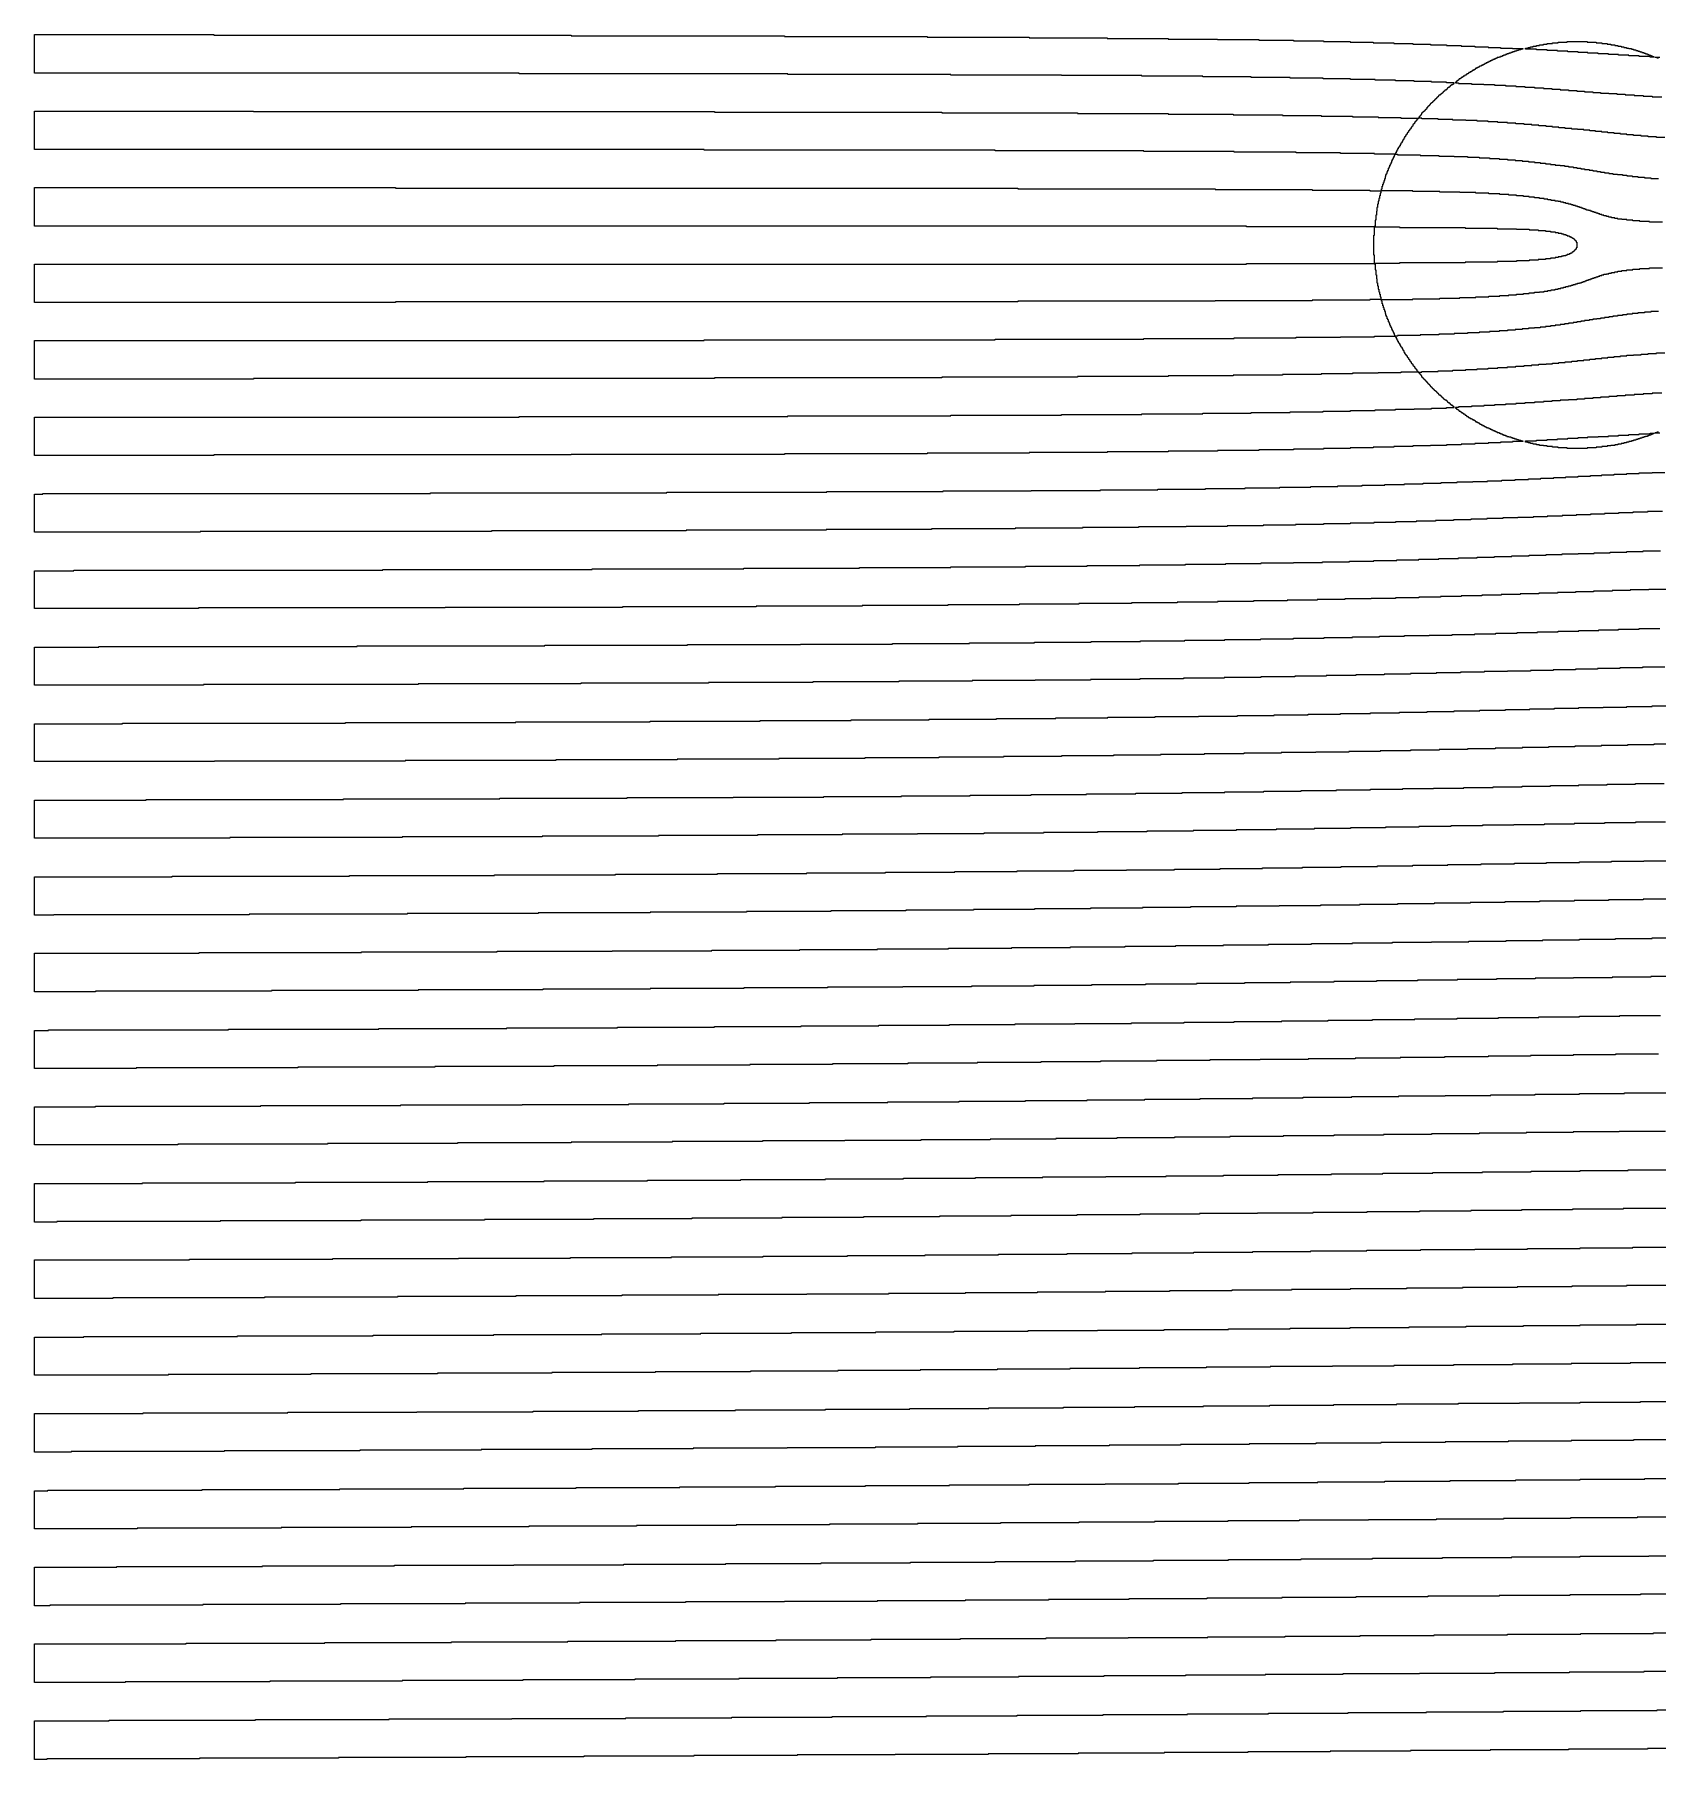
# Model space of a CAD drawing. Extents: x 600 to 5400, y 600 to 5400.
# Drawn here: x 600 to 3126, y 644 to 3327 of the extents above; entities that cross this region are included whole.
import ezdxf

# ---------------------------------------------------------------- set-up
doc = ezdxf.new("R2010")
doc.units = 0
doc.layers.add('LG_11_W500_ZP600_INV_LL', color=5, linetype='CONTINUOUS')

msp = doc.modelspace()

# ---------------------------------------------------------------- linework, layer by layer
at = {"layer": 'LG_11_W500_ZP600_INV_LL'}
for points in [[(3137, 3167), (3124, 3167), (3124, 3168), (3111, 3168), (3111, 3169), (3100, 3169), (3100, 3170), (3088, 3170), (3088, 3171), (3078, 3171), (3078, 3172), (3068, 3172), (3068, 3173), (3058, 3173), (3058, 3174), (3048, 3174), (3048, 3175), (3039, 3175), (3039, 3176), (3029, 3176), (3029, 3177), (3020, 3177), (3020, 3178), (3011, 3178), (3011, 3179), (3001, 3179), (3001, 3180), (2992, 3180), (2992, 3181), (2982, 3181), (2982, 3182), (2972, 3182), (2972, 3183), (2962, 3183), (2962, 3184), (2952, 3184), (2952, 3185), (2941, 3185), (2941, 3186), (2930, 3186), (2930, 3187), (2918, 3187), (2918, 3188), (2905, 3188), (2905, 3189), (2892, 3189), (2892, 3190), (2877, 3190), (2877, 3191), (2862, 3191), (2862, 3192), (2845, 3192), (2845, 3193), (2827, 3193), (2827, 3194), (2807, 3194), (2807, 3195), (2784, 3195), (2784, 3196), (2759, 3196), (2759, 3197), (2754, 3197), (2754, 3198), (2755, 3198), (2755, 3200), (2756, 3200), (2756, 3201), (2757, 3201), (2757, 3202), (2758, 3202), (2758, 3203), (2759, 3203), (2759, 3205), (2760, 3205), (2760, 3206), (2761, 3206), (2761, 3207), (2762, 3207), (2762, 3208), (2763, 3208), (2763, 3209), (2764, 3209), (2764, 3210), (2765, 3210), (2765, 3211), (2766, 3211), (2766, 3212), (2767, 3212), (2767, 3214), (2768, 3214), (2768, 3215), (2769, 3215), (2769, 3216), (2770, 3216), (2770, 3217), (2771, 3217), (2771, 3218), (2772, 3218), (2772, 3219), (2773, 3219), (2773, 3220), (2774, 3220), (2774, 3221), (2775, 3221), (2775, 3222), (2776, 3222), (2776, 3223), (2777, 3223), (2777, 3224), (2778, 3224), (2778, 3225), (2779, 3225), (2779, 3226), (2780, 3226), (2780, 3227), (2781, 3227), (2781, 3228), (2782, 3228), (2782, 3229), (2783, 3229), (2783, 3230), (2784, 3230), (2784, 3231), (2785, 3231), (2785, 3232), (2786, 3232), (2786, 3233), (2788, 3233), (2788, 3234), (2789, 3234), (2789, 3235), (2790, 3235), (2790, 3236), (2791, 3236), (2791, 3237), (2792, 3237), (2792, 3238), (2793, 3238), (2793, 3239), (2794, 3239), (2794, 3240), (2795, 3240), (2795, 3241), (2797, 3241), (2797, 3242), (2798, 3242), (2798, 3243), (2799, 3243), (2799, 3244), (2800, 3244), (2800, 3245), (2802, 3245), (2802, 3246), (2803, 3246), (2803, 3247), (2804, 3247), (2804, 3248), (2805, 3248), (2805, 3249), (2807, 3249), (2807, 3250), (2808, 3250), (2808, 3251), (2809, 3251), (2809, 3252), (2797, 3252), (2797, 3253), (2774, 3253), (2774, 3254), (2747, 3254), (2747, 3255), (2718, 3255), (2718, 3256), (2686, 3256), (2686, 3257), (2648, 3257), (2648, 3258), (2605, 3258), (2605, 3259), (2554, 3259), (2554, 3260), (2493, 3260), (2493, 3261), (2418, 3261), (2418, 3262), (2323, 3262), (2323, 3263), (2198, 3263), (2198, 3264), (2026, 3264), (2026, 3265), (1772, 3265), (1772, 3266), (1354, 3266), (1354, 3267), (600, 3267), (600, 3327), (879, 3327), (879, 3326), (1435, 3326), (1435, 3325), (1767, 3325), (1767, 3324), (1989, 3324), (1989, 3323), (2148, 3323), (2148, 3322), (2269, 3322), (2269, 3321), (2364, 3321), (2364, 3320), (2441, 3320), (2441, 3319), (2505, 3319), (2505, 3318), (2559, 3318), (2559, 3317), (2606, 3317), (2606, 3316), (2647, 3316), (2647, 3315), (2683, 3315), (2683, 3314), (2715, 3314), (2715, 3313), (2745, 3313), (2745, 3312), (2772, 3312), (2772, 3311), (2797, 3311), (2797, 3310), (2820, 3310), (2820, 3309), (2841, 3309), (2841, 3308), (2862, 3308), (2862, 3307), (2881, 3307), (2881, 3306), (2900, 3306), (2900, 3305), (2916, 3305), (2916, 3304), (2913, 3304), (2913, 3303), (2909, 3303), (2909, 3302), (2906, 3302), (2906, 3301), (2903, 3301), (2903, 3300), (2900, 3300), (2900, 3299), (2897, 3299), (2897, 3298), (2894, 3298), (2894, 3297), (2891, 3297), (2891, 3296), (2889, 3296), (2889, 3295), (2886, 3295), (2886, 3294), (2884, 3294), (2884, 3293), (2881, 3293), (2881, 3292), (2879, 3292), (2879, 3291), (2876, 3291), (2876, 3290), (2874, 3290), (2874, 3289), (2872, 3289), (2872, 3288), (2869, 3288), (2869, 3287), (2867, 3287), (2867, 3286), (2865, 3286), (2865, 3285), (2863, 3285), (2863, 3284), (2861, 3284), (2861, 3283), (2859, 3283), (2859, 3282), (2857, 3282), (2857, 3281), (2855, 3281), (2855, 3280), (2853, 3280), (2853, 3279), (2851, 3279), (2851, 3278), (2849, 3278), (2849, 3277), (2848, 3277), (2848, 3276), (2846, 3276), (2846, 3275), (2844, 3275), (2844, 3274), (2842, 3274), (2842, 3273), (2841, 3273), (2841, 3272), (2839, 3272), (2839, 3271), (2837, 3271), (2837, 3270), (2836, 3270), (2836, 3269), (2834, 3269), (2834, 3268), (2832, 3268), (2832, 3267), (2831, 3267), (2831, 3266), (2829, 3266), (2829, 3265), (2828, 3265), (2828, 3264), (2826, 3264), (2826, 3263), (2825, 3263), (2825, 3262), (2823, 3262), (2823, 3261), (2822, 3261), (2822, 3260), (2820, 3260), (2820, 3259), (2819, 3259), (2819, 3258), (2817, 3258), (2817, 3257), (2816, 3257), (2816, 3256), (2815, 3256), (2815, 3255), (2813, 3255), (2813, 3254), (2812, 3254), (2812, 3253), (2811, 3253), (2811, 3252), (2816, 3252), (2816, 3251), (2836, 3251), (2836, 3250), (2855, 3250), (2855, 3249), (2872, 3249), (2872, 3248), (2889, 3248), (2889, 3247), (2905, 3247), (2905, 3246), (2919, 3246), (2919, 3245), (2934, 3245), (2934, 3244), (2948, 3244), (2948, 3243), (2961, 3243), (2961, 3242), (2974, 3242), (2974, 3241), (2987, 3241), (2987, 3240), (3000, 3240), (3000, 3239), (3012, 3239), (3012, 3238), (3025, 3238), (3025, 3237), (3037, 3237), (3037, 3236), (3050, 3236), (3050, 3235), (3062, 3235), (3062, 3234), (3075, 3234), (3075, 3233), (3089, 3233), (3089, 3232), (3103, 3232), (3103, 3231), (3117, 3231), (3117, 3230), (3132, 3230)], [(3127, 3290), (3125, 3290), (3125, 3291), (3122, 3291), (3122, 3292), (3129, 3292)], [(3133, 3035), (3113, 3035), (3113, 3036), (3098, 3036), (3098, 3037), (3087, 3037), (3087, 3038), (3078, 3038), (3078, 3039), (3070, 3039), (3070, 3040), (3064, 3040), (3064, 3041), (3059, 3041), (3059, 3042), (3054, 3042), (3054, 3043), (3050, 3043), (3050, 3044), (3046, 3044), (3046, 3045), (3042, 3045), (3042, 3046), (3039, 3046), (3039, 3047), (3036, 3047), (3036, 3048), (3033, 3048), (3033, 3049), (3030, 3049), (3030, 3050), (3027, 3050), (3027, 3051), (3024, 3051), (3024, 3052), (3021, 3052), (3021, 3053), (3018, 3053), (3018, 3054), (3015, 3054), (3015, 3055), (3013, 3055), (3013, 3056), (3010, 3056), (3010, 3057), (3007, 3057), (3007, 3058), (3004, 3058), (3004, 3059), (3001, 3059), (3001, 3060), (2998, 3060), (2998, 3061), (2994, 3061), (2994, 3062), (2991, 3062), (2991, 3063), (2987, 3063), (2987, 3064), (2983, 3064), (2983, 3065), (2979, 3065), (2979, 3066), (2975, 3066), (2975, 3067), (2971, 3067), (2971, 3068), (2966, 3068), (2966, 3069), (2960, 3069), (2960, 3070), (2955, 3070), (2955, 3071), (2949, 3071), (2949, 3072), (2942, 3072), (2942, 3073), (2934, 3073), (2934, 3074), (2926, 3074), (2926, 3075), (2917, 3075), (2917, 3076), (2906, 3076), (2906, 3077), (2894, 3077), (2894, 3078), (2880, 3078), (2880, 3079), (2863, 3079), (2863, 3080), (2843, 3080), (2843, 3081), (2818, 3081), (2818, 3082), (2787, 3082), (2787, 3083), (2745, 3083), (2745, 3084), (2696, 3084), (2696, 3087), (2697, 3087), (2697, 3091), (2698, 3091), (2698, 3094), (2699, 3094), (2699, 3097), (2700, 3097), (2700, 3100), (2701, 3100), (2701, 3103), (2702, 3103), (2702, 3106), (2703, 3106), (2703, 3109), (2704, 3109), (2704, 3111), (2705, 3111), (2705, 3114), (2706, 3114), (2706, 3116), (2707, 3116), (2707, 3119), (2708, 3119), (2708, 3121), (2709, 3121), (2709, 3124), (2710, 3124), (2710, 3126), (2711, 3126), (2711, 3128), (2712, 3128), (2712, 3131), (2713, 3131), (2713, 3133), (2714, 3133), (2714, 3135), (2715, 3135), (2715, 3137), (2716, 3137), (2716, 3139), (2717, 3139), (2717, 3141), (2685, 3141), (2685, 3142), (2632, 3142), (2632, 3143), (2563, 3143), (2563, 3144), (2467, 3144), (2467, 3145), (2326, 3145), (2326, 3146), (2095, 3146), (2095, 3147), (1642, 3147), (1642, 3148), (600, 3148), (600, 3208), (941, 3208), (941, 3207), (1658, 3207), (1658, 3206), (2012, 3206), (2012, 3205), (2223, 3205), (2223, 3204), (2364, 3204), (2364, 3203), (2465, 3203), (2465, 3202), (2542, 3202), (2542, 3201), (2602, 3201), (2602, 3200), (2651, 3200), (2651, 3199), (2691, 3199), (2691, 3198), (2726, 3198), (2726, 3197), (2753, 3197), (2753, 3196), (2752, 3196), (2752, 3195), (2751, 3195), (2751, 3193), (2750, 3193), (2750, 3192), (2749, 3192), (2749, 3191), (2748, 3191), (2748, 3189), (2747, 3189), (2747, 3188), (2746, 3188), (2746, 3187), (2745, 3187), (2745, 3185), (2744, 3185), (2744, 3184), (2743, 3184), (2743, 3183), (2742, 3183), (2742, 3181), (2741, 3181), (2741, 3180), (2740, 3180), (2740, 3178), (2739, 3178), (2739, 3177), (2738, 3177), (2738, 3175), (2737, 3175), (2737, 3174), (2736, 3174), (2736, 3172), (2735, 3172), (2735, 3171), (2734, 3171), (2734, 3169), (2733, 3169), (2733, 3168), (2732, 3168), (2732, 3166), (2731, 3166), (2731, 3164), (2730, 3164), (2730, 3163), (2729, 3163), (2729, 3161), (2728, 3161), (2728, 3159), (2727, 3159), (2727, 3158), (2726, 3158), (2726, 3156), (2725, 3156), (2725, 3154), (2724, 3154), (2724, 3152), (2723, 3152), (2723, 3151), (2722, 3151), (2722, 3149), (2721, 3149), (2721, 3147), (2720, 3147), (2720, 3145), (2719, 3145), (2719, 3143), (2718, 3143), (2718, 3141), (2721, 3141), (2721, 3140), (2756, 3140), (2756, 3139), (2785, 3139), (2785, 3138), (2809, 3138), (2809, 3137), (2830, 3137), (2830, 3136), (2848, 3136), (2848, 3135), (2864, 3135), (2864, 3134), (2879, 3134), (2879, 3133), (2892, 3133), (2892, 3132), (2904, 3132), (2904, 3131), (2915, 3131), (2915, 3130), (2925, 3130), (2925, 3129), (2934, 3129), (2934, 3128), (2943, 3128), (2943, 3127), (2951, 3127), (2951, 3126), (2959, 3126), (2959, 3125), (2966, 3125), (2966, 3124), (2974, 3124), (2974, 3123), (2981, 3123), (2981, 3122), (2987, 3122), (2987, 3121), (2994, 3121), (2994, 3120), (3000, 3120), (3000, 3119), (3006, 3119), (3006, 3118), (3012, 3118), (3012, 3117), (3019, 3117), (3019, 3116), (3025, 3116), (3025, 3115), (3031, 3115), (3031, 3114), (3037, 3114), (3037, 3113), (3043, 3113), (3043, 3112), (3050, 3112), (3050, 3111), (3056, 3111), (3056, 3110), (3063, 3110), (3063, 3109), (3071, 3109), (3071, 3108), (3078, 3108), (3078, 3107), (3086, 3107), (3086, 3106), (3095, 3106), (3095, 3105), (3105, 3105), (3105, 3104), (3115, 3104), (3115, 3103), (3127, 3103)], [(3127, 2896), (3115, 2896), (3115, 2895), (3105, 2895), (3105, 2894), (3095, 2894), (3095, 2893), (3086, 2893), (3086, 2892), (3078, 2892), (3078, 2891), (3071, 2891), (3071, 2890), (3063, 2890), (3063, 2889), (3056, 2889), (3056, 2888), (3050, 2888), (3050, 2887), (3043, 2887), (3043, 2886), (3037, 2886), (3037, 2885), (3031, 2885), (3031, 2884), (3025, 2884), (3025, 2883), (3019, 2883), (3019, 2882), (3012, 2882), (3012, 2881), (3006, 2881), (3006, 2880), (3000, 2880), (3000, 2879), (2994, 2879), (2994, 2878), (2987, 2878), (2987, 2877), (2981, 2877), (2981, 2876), (2974, 2876), (2974, 2875), (2966, 2875), (2966, 2874), (2959, 2874), (2959, 2873), (2951, 2873), (2951, 2872), (2943, 2872), (2943, 2871), (2934, 2871), (2934, 2870), (2925, 2870), (2925, 2869), (2915, 2869), (2915, 2868), (2904, 2868), (2904, 2867), (2892, 2867), (2892, 2866), (2879, 2866), (2879, 2865), (2864, 2865), (2864, 2864), (2848, 2864), (2848, 2863), (2830, 2863), (2830, 2862), (2809, 2862), (2809, 2861), (2785, 2861), (2785, 2860), (2756, 2860), (2756, 2859), (2721, 2859), (2721, 2858), (2718, 2858), (2718, 2856), (2719, 2856), (2719, 2854), (2720, 2854), (2720, 2852), (2721, 2852), (2721, 2850), (2722, 2850), (2722, 2848), (2723, 2848), (2723, 2847), (2724, 2847), (2724, 2845), (2725, 2845), (2725, 2843), (2726, 2843), (2726, 2841), (2727, 2841), (2727, 2840), (2728, 2840), (2728, 2838), (2729, 2838), (2729, 2836), (2730, 2836), (2730, 2835), (2731, 2835), (2731, 2833), (2732, 2833), (2732, 2831), (2733, 2831), (2733, 2830), (2734, 2830), (2734, 2828), (2735, 2828), (2735, 2827), (2736, 2827), (2736, 2825), (2737, 2825), (2737, 2824), (2738, 2824), (2738, 2822), (2739, 2822), (2739, 2821), (2740, 2821), (2740, 2819), (2741, 2819), (2741, 2818), (2742, 2818), (2742, 2816), (2743, 2816), (2743, 2815), (2744, 2815), (2744, 2814), (2745, 2814), (2745, 2812), (2746, 2812), (2746, 2811), (2747, 2811), (2747, 2810), (2748, 2810), (2748, 2808), (2749, 2808), (2749, 2807), (2750, 2807), (2750, 2806), (2751, 2806), (2751, 2804), (2752, 2804), (2752, 2803), (2753, 2803), (2753, 2802), (2726, 2802), (2726, 2801), (2691, 2801), (2691, 2800), (2651, 2800), (2651, 2799), (2602, 2799), (2602, 2798), (2542, 2798), (2542, 2797), (2465, 2797), (2465, 2796), (2364, 2796), (2364, 2795), (2223, 2795), (2223, 2794), (2012, 2794), (2012, 2793), (1658, 2793), (1658, 2792), (941, 2792), (941, 2791), (600, 2791), (600, 2851), (1642, 2851), (1642, 2852), (2095, 2852), (2095, 2853), (2326, 2853), (2326, 2854), (2467, 2854), (2467, 2855), (2563, 2855), (2563, 2856), (2632, 2856), (2632, 2857), (2685, 2857), (2685, 2858), (2717, 2858), (2717, 2860), (2716, 2860), (2716, 2862), (2715, 2862), (2715, 2864), (2714, 2864), (2714, 2866), (2713, 2866), (2713, 2868), (2712, 2868), (2712, 2871), (2711, 2871), (2711, 2873), (2710, 2873), (2710, 2875), (2709, 2875), (2709, 2878), (2708, 2878), (2708, 2880), (2707, 2880), (2707, 2883), (2706, 2883), (2706, 2885), (2705, 2885), (2705, 2888), (2704, 2888), (2704, 2890), (2703, 2890), (2703, 2893), (2702, 2893), (2702, 2896), (2701, 2896), (2701, 2899), (2700, 2899), (2700, 2902), (2699, 2902), (2699, 2905), (2698, 2905), (2698, 2908), (2697, 2908), (2697, 2912), (2696, 2912), (2696, 2915), (2745, 2915), (2745, 2916), (2787, 2916), (2787, 2917), (2818, 2917), (2818, 2918), (2843, 2918), (2843, 2919), (2863, 2919), (2863, 2920), (2880, 2920), (2880, 2921), (2894, 2921), (2894, 2922), (2906, 2922), (2906, 2923), (2917, 2923), (2917, 2924), (2926, 2924), (2926, 2925), (2934, 2925), (2934, 2926), (2942, 2926), (2942, 2927), (2949, 2927), (2949, 2928), (2955, 2928), (2955, 2929), (2960, 2929), (2960, 2930), (2966, 2930), (2966, 2931), (2971, 2931), (2971, 2932), (2975, 2932), (2975, 2933), (2979, 2933), (2979, 2934), (2983, 2934), (2983, 2935), (2987, 2935), (2987, 2936), (2991, 2936), (2991, 2937), (2994, 2937), (2994, 2938), (2998, 2938), (2998, 2939), (3001, 2939), (3001, 2940), (3004, 2940), (3004, 2941), (3007, 2941), (3007, 2942), (3010, 2942), (3010, 2943), (3013, 2943), (3013, 2944), (3015, 2944), (3015, 2945), (3018, 2945), (3018, 2946), (3021, 2946), (3021, 2947), (3024, 2947), (3024, 2948), (3027, 2948), (3027, 2949), (3030, 2949), (3030, 2950), (3033, 2950), (3033, 2951), (3036, 2951), (3036, 2952), (3039, 2952), (3039, 2953), (3042, 2953), (3042, 2954), (3046, 2954), (3046, 2955), (3050, 2955), (3050, 2956), (3054, 2956), (3054, 2957), (3059, 2957), (3059, 2958), (3064, 2958), (3064, 2959), (3070, 2959), (3070, 2960), (3078, 2960), (3078, 2961), (3087, 2961), (3087, 2962), (3098, 2962), (3098, 2963), (3113, 2963), (3113, 2964), (3133, 2964)], [(3132, 2769), (3117, 2769), (3117, 2768), (3103, 2768), (3103, 2767), (3089, 2767), (3089, 2766), (3075, 2766), (3075, 2765), (3062, 2765), (3062, 2764), (3050, 2764), (3050, 2763), (3037, 2763), (3037, 2762), (3025, 2762), (3025, 2761), (3012, 2761), (3012, 2760), (3000, 2760), (3000, 2759), (2987, 2759), (2987, 2758), (2974, 2758), (2974, 2757), (2961, 2757), (2961, 2756), (2948, 2756), (2948, 2755), (2934, 2755), (2934, 2754), (2919, 2754), (2919, 2753), (2905, 2753), (2905, 2752), (2889, 2752), (2889, 2751), (2872, 2751), (2872, 2750), (2855, 2750), (2855, 2749), (2836, 2749), (2836, 2748), (2816, 2748), (2816, 2747), (2811, 2747), (2811, 2746), (2812, 2746), (2812, 2745), (2813, 2745), (2813, 2744), (2815, 2744), (2815, 2743), (2816, 2743), (2816, 2742), (2817, 2742), (2817, 2741), (2819, 2741), (2819, 2740), (2820, 2740), (2820, 2739), (2822, 2739), (2822, 2738), (2823, 2738), (2823, 2737), (2825, 2737), (2825, 2736), (2826, 2736), (2826, 2735), (2828, 2735), (2828, 2734), (2829, 2734), (2829, 2733), (2831, 2733), (2831, 2732), (2832, 2732), (2832, 2731), (2834, 2731), (2834, 2730), (2836, 2730), (2836, 2729), (2837, 2729), (2837, 2728), (2839, 2728), (2839, 2727), (2841, 2727), (2841, 2726), (2842, 2726), (2842, 2725), (2844, 2725), (2844, 2724), (2846, 2724), (2846, 2723), (2848, 2723), (2848, 2722), (2849, 2722), (2849, 2721), (2851, 2721), (2851, 2720), (2853, 2720), (2853, 2719), (2855, 2719), (2855, 2718), (2857, 2718), (2857, 2717), (2859, 2717), (2859, 2716), (2861, 2716), (2861, 2715), (2863, 2715), (2863, 2714), (2865, 2714), (2865, 2713), (2867, 2713), (2867, 2712), (2869, 2712), (2869, 2711), (2872, 2711), (2872, 2710), (2874, 2710), (2874, 2709), (2876, 2709), (2876, 2708), (2879, 2708), (2879, 2707), (2881, 2707), (2881, 2706), (2884, 2706), (2884, 2705), (2886, 2705), (2886, 2704), (2889, 2704), (2889, 2703), (2891, 2703), (2891, 2702), (2894, 2702), (2894, 2701), (2897, 2701), (2897, 2700), (2900, 2700), (2900, 2699), (2903, 2699), (2903, 2698), (2906, 2698), (2906, 2697), (2909, 2697), (2909, 2696), (2913, 2696), (2913, 2695), (2916, 2695), (2916, 2694), (2900, 2694), (2900, 2693), (2881, 2693), (2881, 2692), (2862, 2692), (2862, 2691), (2841, 2691), (2841, 2690), (2820, 2690), (2820, 2689), (2797, 2689), (2797, 2688), (2772, 2688), (2772, 2687), (2745, 2687), (2745, 2686), (2715, 2686), (2715, 2685), (2683, 2685), (2683, 2684), (2647, 2684), (2647, 2683), (2606, 2683), (2606, 2682), (2559, 2682), (2559, 2681), (2505, 2681), (2505, 2680), (2441, 2680), (2441, 2679), (2364, 2679), (2364, 2678), (2269, 2678), (2269, 2677), (2148, 2677), (2148, 2676), (1989, 2676), (1989, 2675), (1767, 2675), (1767, 2674), (1435, 2674), (1435, 2673), (879, 2673), (879, 2672), (600, 2672), (600, 2732), (1354, 2732), (1354, 2733), (1772, 2733), (1772, 2734), (2026, 2734), (2026, 2735), (2198, 2735), (2198, 2736), (2323, 2736), (2323, 2737), (2418, 2737), (2418, 2738), (2493, 2738), (2493, 2739), (2554, 2739), (2554, 2740), (2605, 2740), (2605, 2741), (2648, 2741), (2648, 2742), (2686, 2742), (2686, 2743), (2718, 2743), (2718, 2744), (2747, 2744), (2747, 2745), (2774, 2745), (2774, 2746), (2797, 2746), (2797, 2747), (2809, 2747), (2809, 2748), (2808, 2748), (2808, 2749), (2807, 2749), (2807, 2750), (2805, 2750), (2805, 2751), (2804, 2751), (2804, 2752), (2803, 2752), (2803, 2753), (2802, 2753), (2802, 2754), (2800, 2754), (2800, 2755), (2799, 2755), (2799, 2756), (2798, 2756), (2798, 2757), (2797, 2757), (2797, 2758), (2795, 2758), (2795, 2759), (2794, 2759), (2794, 2760), (2793, 2760), (2793, 2761), (2792, 2761), (2792, 2762), (2791, 2762), (2791, 2763), (2790, 2763), (2790, 2764), (2789, 2764), (2789, 2765), (2788, 2765), (2788, 2766), (2786, 2766), (2786, 2767), (2785, 2767), (2785, 2768), (2784, 2768), (2784, 2769), (2783, 2769), (2783, 2770), (2782, 2770), (2782, 2771), (2781, 2771), (2781, 2772), (2780, 2772), (2780, 2773), (2779, 2773), (2779, 2774), (2778, 2774), (2778, 2775), (2777, 2775), (2777, 2776), (2776, 2776), (2776, 2777), (2775, 2777), (2775, 2778), (2774, 2778), (2774, 2779), (2773, 2779), (2773, 2780), (2772, 2780), (2772, 2781), (2771, 2781), (2771, 2782), (2770, 2782), (2770, 2783), (2769, 2783), (2769, 2784), (2768, 2784), (2768, 2785), (2767, 2785), (2767, 2787), (2766, 2787), (2766, 2788), (2765, 2788), (2765, 2789), (2764, 2789), (2764, 2790), (2763, 2790), (2763, 2791), (2762, 2791), (2762, 2792), (2761, 2792), (2761, 2793), (2760, 2793), (2760, 2794), (2759, 2794), (2759, 2796), (2758, 2796), (2758, 2797), (2757, 2797), (2757, 2798), (2756, 2798), (2756, 2799), (2755, 2799), (2755, 2801), (2754, 2801), (2754, 2802), (2759, 2802), (2759, 2803), (2784, 2803), (2784, 2804), (2807, 2804), (2807, 2805), (2827, 2805), (2827, 2806), (2845, 2806), (2845, 2807), (2862, 2807), (2862, 2808), (2877, 2808), (2877, 2809), (2892, 2809), (2892, 2810), (2905, 2810), (2905, 2811), (2918, 2811), (2918, 2812), (2930, 2812), (2930, 2813), (2941, 2813), (2941, 2814), (2952, 2814), (2952, 2815), (2962, 2815), (2962, 2816), (2972, 2816), (2972, 2817), (2982, 2817), (2982, 2818), (2992, 2818), (2992, 2819), (3001, 2819), (3001, 2820), (3011, 2820), (3011, 2821), (3020, 2821), (3020, 2822), (3029, 2822), (3029, 2823), (3039, 2823), (3039, 2824), (3048, 2824), (3048, 2825), (3058, 2825), (3058, 2826), (3068, 2826), (3068, 2827), (3078, 2827), (3078, 2828), (3088, 2828), (3088, 2829), (3100, 2829), (3100, 2830), (3111, 2830), (3111, 2831), (3124, 2831), (3124, 2832), (3137, 2832)], [(3129, 2707), (3122, 2707), (3122, 2708), (3125, 2708), (3125, 2709), (3127, 2709)], [(3133, 2585), (3110, 2585), (3110, 2584), (3087, 2584), (3087, 2583), (3065, 2583), (3065, 2582), (3043, 2582), (3043, 2581), (3021, 2581), (3021, 2580), (2999, 2580), (2999, 2579), (2977, 2579), (2977, 2578), (2954, 2578), (2954, 2577), (2932, 2577), (2932, 2576), (2908, 2576), (2908, 2575), (2885, 2575), (2885, 2574), (2860, 2574), (2860, 2573), (2835, 2573), (2835, 2572), (2808, 2572), (2808, 2571), (2780, 2571), (2780, 2570), (2750, 2570), (2750, 2569), (2718, 2569), (2718, 2568), (2684, 2568), (2684, 2567), (2647, 2567), (2647, 2566), (2606, 2566), (2606, 2565), (2562, 2565), (2562, 2564), (2512, 2564), (2512, 2563), (2456, 2563), (2456, 2562), (2392, 2562), (2392, 2561), (2318, 2561), (2318, 2560), (2231, 2560), (2231, 2559), (2126, 2559), (2126, 2558), (1996, 2558), (1996, 2557), (1832, 2557), (1832, 2556), (1614, 2556), (1614, 2555), (1311, 2555), (1311, 2554), (858, 2554), (858, 2553), (600, 2553), (600, 2612), (613, 2612), (613, 2613), (1216, 2613), (1216, 2614), (1584, 2614), (1584, 2615), (1833, 2615), (1833, 2616), (2014, 2616), (2014, 2617), (2151, 2617), (2151, 2618), (2259, 2618), (2259, 2619), (2348, 2619), (2348, 2620), (2422, 2620), (2422, 2621), (2484, 2621), (2484, 2622), (2538, 2622), (2538, 2623), (2586, 2623), (2586, 2624), (2628, 2624), (2628, 2625), (2666, 2625), (2666, 2626), (2701, 2626), (2701, 2627), (2732, 2627), (2732, 2628), (2761, 2628), (2761, 2629), (2789, 2629), (2789, 2630), (2814, 2630), (2814, 2631), (2838, 2631), (2838, 2632), (2861, 2632), (2861, 2633), (2883, 2633), (2883, 2634), (2904, 2634), (2904, 2635), (2925, 2635), (2925, 2636), (2944, 2636), (2944, 2637), (2964, 2637), (2964, 2638), (2983, 2638), (2983, 2639), (3002, 2639), (3002, 2640), (3021, 2640), (3021, 2641), (3039, 2641), (3039, 2642), (3058, 2642), (3058, 2643), (3078, 2643), (3078, 2644), (3097, 2644), (3097, 2645), (3117, 2645), (3117, 2646), (3137, 2646)], [(3141, 2464), (3112, 2464), (3112, 2463), (3083, 2463), (3083, 2462), (3055, 2462), (3055, 2461), (3026, 2461), (3026, 2460), (2998, 2460), (2998, 2459), (2970, 2459), (2970, 2458), (2941, 2458), (2941, 2457), (2912, 2457), (2912, 2456), (2882, 2456), (2882, 2455), (2852, 2455), (2852, 2454), (2820, 2454), (2820, 2453), (2788, 2453), (2788, 2452), (2754, 2452), (2754, 2451), (2718, 2451), (2718, 2450), (2680, 2450), (2680, 2449), (2639, 2449), (2639, 2448), (2596, 2448), (2596, 2447), (2549, 2447), (2549, 2446), (2497, 2446), (2497, 2445), (2441, 2445), (2441, 2444), (2378, 2444), (2378, 2443), (2307, 2443), (2307, 2442), (2225, 2442), (2225, 2441), (2132, 2441), (2132, 2440), (2021, 2440), (2021, 2439), (1888, 2439), (1888, 2438), (1723, 2438), (1723, 2437), (1515, 2437), (1515, 2436), (1239, 2436), (1239, 2435), (855, 2435), (855, 2434), (600, 2434), (600, 2493), (661, 2493), (661, 2494), (1142, 2494), (1142, 2495), (1468, 2495), (1468, 2496), (1704, 2496), (1704, 2497), (1884, 2497), (1884, 2498), (2026, 2498), (2026, 2499), (2142, 2499), (2142, 2500), (2238, 2500), (2238, 2501), (2320, 2501), (2320, 2502), (2391, 2502), (2391, 2503), (2454, 2503), (2454, 2504), (2509, 2504), (2509, 2505), (2559, 2505), (2559, 2506), (2604, 2506), (2604, 2507), (2646, 2507), (2646, 2508), (2684, 2508), (2684, 2509), (2720, 2509), (2720, 2510), (2754, 2510), (2754, 2511), (2785, 2511), (2785, 2512), (2816, 2512), (2816, 2513), (2845, 2513), (2845, 2514), (2872, 2514), (2872, 2515), (2899, 2515), (2899, 2516), (2926, 2516), (2926, 2517), (2952, 2517), (2952, 2518), (2977, 2518), (2977, 2519), (3002, 2519), (3002, 2520), (3027, 2520), (3027, 2521), (3052, 2521), (3052, 2522), (3078, 2522), (3078, 2523), (3103, 2523), (3103, 2524), (3130, 2524)], [(3137, 2343), (3102, 2343), (3102, 2342), (3067, 2342), (3067, 2341), (3032, 2341), (3032, 2340), (2998, 2340), (2998, 2339), (2963, 2339), (2963, 2338), (2928, 2338), (2928, 2337), (2892, 2337), (2892, 2336), (2856, 2336), (2856, 2335), (2819, 2335), (2819, 2334), (2781, 2334), (2781, 2333), (2741, 2333), (2741, 2332), (2700, 2332), (2700, 2331), (2656, 2331), (2656, 2330), (2610, 2330), (2610, 2329), (2561, 2329), (2561, 2328), (2508, 2328), (2508, 2327), (2451, 2327), (2451, 2326), (2388, 2326), (2388, 2325), (2320, 2325), (2320, 2324), (2243, 2324), (2243, 2323), (2157, 2323), (2157, 2322), (2059, 2322), (2059, 2321), (1945, 2321), (1945, 2320), (1811, 2320), (1811, 2319), (1649, 2319), (1649, 2318), (1450, 2318), (1450, 2317), (1197, 2317), (1197, 2316), (863, 2316), (863, 2315), (600, 2315), (600, 2374), (700, 2374), (700, 2375), (1102, 2375), (1102, 2376), (1394, 2376), (1394, 2377), (1616, 2377), (1616, 2378), (1792, 2378), (1792, 2379), (1935, 2379), (1935, 2380), (2055, 2380), (2055, 2381), (2156, 2381), (2156, 2382), (2244, 2382), (2244, 2383), (2321, 2383), (2321, 2384), (2390, 2384), (2390, 2385), (2452, 2385), (2452, 2386), (2508, 2386), (2508, 2387), (2559, 2387), (2559, 2388), (2607, 2388), (2607, 2389), (2651, 2389), (2651, 2390), (2693, 2390), (2693, 2391), (2732, 2391), (2732, 2392), (2770, 2392), (2770, 2393), (2806, 2393), (2806, 2394), (2841, 2394), (2841, 2395), (2874, 2395), (2874, 2396), (2907, 2396), (2907, 2397), (2939, 2397), (2939, 2398), (2971, 2398), (2971, 2399), (3003, 2399), (3003, 2400), (3034, 2400), (3034, 2401), (3065, 2401), (3065, 2402), (3097, 2402), (3097, 2403), (3129, 2403)], [(3162, 2223), (3120, 2223), (3120, 2222), (3079, 2222), (3079, 2221), (3038, 2221), (3038, 2220), (2997, 2220), (2997, 2219), (2956, 2219), (2956, 2218), (2915, 2218), (2915, 2217), (2873, 2217), (2873, 2216), (2830, 2216), (2830, 2215), (2786, 2215), (2786, 2214), (2741, 2214), (2741, 2213), (2694, 2213), (2694, 2212), (2645, 2212), (2645, 2211), (2594, 2211), (2594, 2210), (2540, 2210), (2540, 2209), (2482, 2209), (2482, 2208), (2420, 2208), (2420, 2207), (2352, 2207), (2352, 2206), (2279, 2206), (2279, 2205), (2198, 2205), (2198, 2204), (2108, 2204), (2108, 2203), (2007, 2203), (2007, 2202), (1892, 2202), (1892, 2201), (1758, 2201), (1758, 2200), (1600, 2200), (1600, 2199), (1411, 2199), (1411, 2198), (1177, 2198), (1177, 2197), (880, 2197), (880, 2196), (600, 2196), (600, 2255), (737, 2255), (737, 2256), (1084, 2256), (1084, 2257), (1349, 2257), (1349, 2258), (1558, 2258), (1558, 2259), (1729, 2259), (1729, 2260), (1871, 2260), (1871, 2261), (1992, 2261), (1992, 2262), (2097, 2262), (2097, 2263), (2189, 2263), (2189, 2264), (2270, 2264), (2270, 2265), (2344, 2265), (2344, 2266), (2411, 2266), (2411, 2267), (2472, 2267), (2472, 2268), (2529, 2268), (2529, 2269), (2582, 2269), (2582, 2270), (2632, 2270), (2632, 2271), (2679, 2271), (2679, 2272), (2724, 2272), (2724, 2273), (2767, 2273), (2767, 2274), (2809, 2274), (2809, 2275), (2849, 2275), (2849, 2276), (2889, 2276), (2889, 2277), (2927, 2277), (2927, 2278), (2965, 2278), (2965, 2279), (3003, 2279), (3003, 2280), (3041, 2280), (3041, 2281), (3078, 2281), (3078, 2282), (3117, 2282), (3117, 2283), (3155, 2283)], [(3138, 2102), (3091, 2102), (3091, 2101), (3043, 2101), (3043, 2100), (2996, 2100), (2996, 2099), (2949, 2099), (2949, 2098), (2902, 2098), (2902, 2097), (2853, 2097), (2853, 2096), (2804, 2096), (2804, 2095), (2754, 2095), (2754, 2094), (2702, 2094), (2702, 2093), (2648, 2093), (2648, 2092), (2591, 2092), (2591, 2091), (2532, 2091), (2532, 2090), (2470, 2090), (2470, 2089), (2403, 2089), (2403, 2088), (2331, 2088), (2331, 2087), (2254, 2087), (2254, 2086), (2170, 2086), (2170, 2085), (2077, 2085), (2077, 2084), (1974, 2084), (1974, 2083), (1857, 2083), (1857, 2082), (1725, 2082), (1725, 2081), (1571, 2081), (1571, 2080), (1390, 2080), (1390, 2079), (1172, 2079), (1172, 2078), (904, 2078), (904, 2077), (600, 2077), (600, 2136), (774, 2136), (774, 2137), (1081, 2137), (1081, 2138), (1324, 2138), (1324, 2139), (1522, 2139), (1522, 2140), (1687, 2140), (1687, 2141), (1828, 2141), (1828, 2142), (1949, 2142), (1949, 2143), (2056, 2143), (2056, 2144), (2151, 2144), (2151, 2145), (2237, 2145), (2237, 2146), (2314, 2146), (2314, 2147), (2386, 2147), (2386, 2148), (2452, 2148), (2452, 2149), (2513, 2149), (2513, 2150), (2571, 2150), (2571, 2151), (2626, 2151), (2626, 2152), (2679, 2152), (2679, 2153), (2729, 2153), (2729, 2154), (2777, 2154), (2777, 2155), (2824, 2155), (2824, 2156), (2870, 2156), (2870, 2157), (2915, 2157), (2915, 2158), (2959, 2158), (2959, 2159), (3003, 2159), (3003, 2160), (3047, 2160), (3047, 2161), (3091, 2161), (3091, 2162), (3136, 2162)], [(3157, 1982), (3103, 1982), (3103, 1981), (3049, 1981), (3049, 1980), (2996, 1980), (2996, 1979), (2942, 1979), (2942, 1978), (2888, 1978), (2888, 1977), (2834, 1977), (2834, 1976), (2778, 1976), (2778, 1975), (2721, 1975), (2721, 1974), (2662, 1974), (2662, 1973), (2601, 1973), (2601, 1972), (2537, 1972), (2537, 1971), (2470, 1971), (2470, 1970), (2399, 1970), (2399, 1969), (2324, 1969), (2324, 1968), (2243, 1968), (2243, 1967), (2156, 1967), (2156, 1966), (2061, 1966), (2061, 1965), (1956, 1965), (1956, 1964), (1839, 1964), (1839, 1963), (1708, 1963), (1708, 1962), (1558, 1962), (1558, 1961), (1384, 1961), (1384, 1960), (1180, 1960), (1180, 1959), (934, 1959), (934, 1958), (630, 1958), (630, 1957), (600, 1957), (600, 2017), (814, 2017), (814, 2018), (1090, 2018), (1090, 2019), (1316, 2019), (1316, 2020), (1504, 2020), (1504, 2021), (1663, 2021), (1663, 2022), (1802, 2022), (1802, 2023), (1924, 2023), (1924, 2024), (2032, 2024), (2032, 2025), (2129, 2025), (2129, 2026), (2218, 2026), (2218, 2027), (2299, 2027), (2299, 2028), (2374, 2028), (2374, 2029), (2445, 2029), (2445, 2030), (2511, 2030), (2511, 2031), (2573, 2031), (2573, 2032), (2633, 2032), (2633, 2033), (2690, 2033), (2690, 2034), (2745, 2034), (2745, 2035), (2799, 2035), (2799, 2036), (2851, 2036), (2851, 2037), (2903, 2037), (2903, 2038), (2953, 2038), (2953, 2039), (3004, 2039), (3004, 2040), (3054, 2040), (3054, 2041), (3104, 2041), (3104, 2042), (3155, 2042)], [(3175, 1862), (3115, 1862), (3115, 1861), (3055, 1861), (3055, 1860), (2995, 1860), (2995, 1859), (2935, 1859), (2935, 1858), (2875, 1858), (2875, 1857), (2814, 1857), (2814, 1856), (2752, 1856), (2752, 1855), (2688, 1855), (2688, 1854), (2622, 1854), (2622, 1853), (2554, 1853), (2554, 1852), (2483, 1852), (2483, 1851), (2408, 1851), (2408, 1850), (2329, 1850), (2329, 1849), (2245, 1849), (2245, 1848), (2155, 1848), (2155, 1847), (2058, 1847), (2058, 1846), (1951, 1846), (1951, 1845), (1834, 1845), (1834, 1844), (1704, 1844), (1704, 1843), (1558, 1843), (1558, 1842), (1391, 1842), (1391, 1841), (1197, 1841), (1197, 1840), (969, 1840), (969, 1839), (695, 1839), (695, 1838), (600, 1838), (600, 1898), (856, 1898), (856, 1899), (1109, 1899), (1109, 1900), (1320, 1900), (1320, 1901), (1499, 1901), (1499, 1902), (1654, 1902), (1654, 1903), (1791, 1903), (1791, 1904), (1912, 1904), (1912, 1905), (2022, 1905), (2022, 1906), (2121, 1906), (2121, 1907), (2212, 1907), (2212, 1908), (2297, 1908), (2297, 1909), (2376, 1909), (2376, 1910), (2450, 1910), (2450, 1911), (2520, 1911), (2520, 1912), (2587, 1912), (2587, 1913), (2651, 1913), (2651, 1914), (2713, 1914), (2713, 1915), (2774, 1915), (2774, 1916), (2832, 1916), (2832, 1917), (2890, 1917), (2890, 1918), (2947, 1918), (2947, 1919), (3004, 1919), (3004, 1920), (3060, 1920), (3060, 1921), (3117, 1921), (3117, 1922), (3175, 1922)], [(3127, 1741), (3060, 1741), (3060, 1740), (2994, 1740), (2994, 1739), (2928, 1739), (2928, 1738), (2862, 1738), (2862, 1737), (2794, 1737), (2794, 1736), (2725, 1736), (2725, 1735), (2655, 1735), (2655, 1734), (2582, 1734), (2582, 1733), (2507, 1733), (2507, 1732), (2429, 1732), (2429, 1731), (2346, 1731), (2346, 1730), (2259, 1730), (2259, 1729), (2166, 1729), (2166, 1728), (2067, 1728), (2067, 1727), (1959, 1727), (1959, 1726), (1842, 1726), (1842, 1725), (1713, 1725), (1713, 1724), (1569, 1724), (1569, 1723), (1408, 1723), (1408, 1722), (1223, 1722), (1223, 1721), (1010, 1721), (1010, 1720), (758, 1720), (758, 1719), (600, 1719), (600, 1778), (622, 1778), (622, 1779), (902, 1779), (902, 1780), (1136, 1780), (1136, 1781), (1335, 1781), (1335, 1782), (1507, 1782), (1507, 1783), (1658, 1783), (1658, 1784), (1793, 1784), (1793, 1785), (1914, 1785), (1914, 1786), (2024, 1786), (2024, 1787), (2126, 1787), (2126, 1788), (2219, 1788), (2219, 1789), (2307, 1789), (2307, 1790), (2389, 1790), (2389, 1791), (2467, 1791), (2467, 1792), (2541, 1792), (2541, 1793), (2613, 1793), (2613, 1794), (2682, 1794), (2682, 1795), (2748, 1795), (2748, 1796), (2814, 1796), (2814, 1797), (2878, 1797), (2878, 1798), (2941, 1798), (2941, 1799), (3004, 1799), (3004, 1800), (3067, 1800), (3067, 1801), (3130, 1801)], [(3138, 1621), (3066, 1621), (3066, 1620), (2994, 1620), (2994, 1619), (2921, 1619), (2921, 1618), (2848, 1618), (2848, 1617), (2774, 1617), (2774, 1616), (2699, 1616), (2699, 1615), (2622, 1615), (2622, 1614), (2543, 1614), (2543, 1613), (2460, 1613), (2460, 1612), (2374, 1612), (2374, 1611), (2284, 1611), (2284, 1610), (2189, 1610), (2189, 1609), (2087, 1609), (2087, 1608), (1979, 1608), (1979, 1607), (1861, 1607), (1861, 1606), (1733, 1606), (1733, 1605), (1592, 1605), (1592, 1604), (1435, 1604), (1435, 1603), (1258, 1603), (1258, 1602), (1056, 1602), (1056, 1601), (823, 1601), (823, 1600), (600, 1600), (600, 1659), (695, 1659), (695, 1660), (952, 1660), (952, 1661), (1170, 1661), (1170, 1662), (1359, 1662), (1359, 1663), (1525, 1663), (1525, 1664), (1673, 1664), (1673, 1665), (1806, 1665), (1806, 1666), (1928, 1666), (1928, 1667), (2039, 1667), (2039, 1668), (2142, 1668), (2142, 1669), (2238, 1669), (2238, 1670), (2328, 1670), (2328, 1671), (2414, 1671), (2414, 1672), (2496, 1672), (2496, 1673), (2574, 1673), (2574, 1674), (2650, 1674), (2650, 1675), (2723, 1675), (2723, 1676), (2795, 1676), (2795, 1677), (2866, 1677), (2866, 1678), (2935, 1678), (2935, 1679), (3004, 1679), (3004, 1680), (3074, 1680), (3074, 1681), (3143, 1681)], [(3150, 1501), (3072, 1501), (3072, 1500), (2993, 1500), (2993, 1499), (2914, 1499), (2914, 1498), (2835, 1498), (2835, 1497), (2755, 1497), (2755, 1496), (2673, 1496), (2673, 1495), (2589, 1495), (2589, 1494), (2503, 1494), (2503, 1493), (2413, 1493), (2413, 1492), (2320, 1492), (2320, 1491), (2222, 1491), (2222, 1490), (2119, 1490), (2119, 1489), (2008, 1489), (2008, 1488), (1890, 1488), (1890, 1487), (1763, 1487), (1763, 1486), (1623, 1486), (1623, 1485), (1470, 1485), (1470, 1484), (1300, 1484), (1300, 1483), (1108, 1483), (1108, 1482), (889, 1482), (889, 1481), (635, 1481), (635, 1480), (600, 1480), (600, 1540), (768, 1540), (768, 1541), (1006, 1541), (1006, 1542), (1212, 1542), (1212, 1543), (1393, 1543), (1393, 1544), (1554, 1544), (1554, 1545), (1699, 1545), (1699, 1546), (1831, 1546), (1831, 1547), (1952, 1547), (1952, 1548), (2064, 1548), (2064, 1549), (2169, 1549), (2169, 1550), (2267, 1550), (2267, 1551), (2361, 1551), (2361, 1552), (2450, 1552), (2450, 1553), (2535, 1553), (2535, 1554), (2618, 1554), (2618, 1555), (2698, 1555), (2698, 1556), (2776, 1556), (2776, 1557), (2853, 1557), (2853, 1558), (2929, 1558), (2929, 1559), (3005, 1559), (3005, 1560), (3080, 1560), (3080, 1561), (3156, 1561)], [(3162, 1381), (3077, 1381), (3077, 1380), (2992, 1380), (2992, 1379), (2907, 1379), (2907, 1378), (2822, 1378), (2822, 1377), (2735, 1377), (2735, 1376), (2647, 1376), (2647, 1375), (2556, 1375), (2556, 1374), (2463, 1374), (2463, 1373), (2366, 1373), (2366, 1372), (2266, 1372), (2266, 1371), (2160, 1371), (2160, 1370), (2048, 1370), (2048, 1369), (1929, 1369), (1929, 1368), (1802, 1368), (1802, 1367), (1664, 1367), (1664, 1366), (1514, 1366), (1514, 1365), (1349, 1365), (1349, 1364), (1165, 1364), (1165, 1363), (958, 1363), (958, 1362), (722, 1362), (722, 1361), (600, 1361), (600, 1421), (841, 1421), (841, 1422), (1064, 1422), (1064, 1423), (1260, 1423), (1260, 1424), (1434, 1424), (1434, 1425), (1591, 1425), (1591, 1426), (1734, 1426), (1734, 1427), (1865, 1427), (1865, 1428), (1986, 1428), (1986, 1429), (2100, 1429), (2100, 1430), (2207, 1430), (2207, 1431), (2308, 1431), (2308, 1432), (2404, 1432), (2404, 1433), (2496, 1433), (2496, 1434), (2586, 1434), (2586, 1435), (2673, 1435), (2673, 1436), (2757, 1436), (2757, 1437), (2841, 1437), (2841, 1438), (2923, 1438), (2923, 1439), (3005, 1439), (3005, 1440), (3087, 1440), (3087, 1441), (3169, 1441)], [(3174, 1261), (3083, 1261), (3083, 1260), (2991, 1260), (2991, 1259), (2900, 1259), (2900, 1258), (2808, 1258), (2808, 1257), (2715, 1257), (2715, 1256), (2620, 1256), (2620, 1255), (2523, 1255), (2523, 1254), (2423, 1254), (2423, 1253), (2319, 1253), (2319, 1252), (2211, 1252), (2211, 1251), (2098, 1251), (2098, 1250), (1978, 1250), (1978, 1249), (1850, 1249), (1850, 1248), (1714, 1248), (1714, 1247), (1566, 1247), (1566, 1246), (1405, 1246), (1405, 1245), (1227, 1245), (1227, 1244), (1030, 1244), (1030, 1243), (808, 1243), (808, 1242), (600, 1242), (600, 1301), (677, 1301), (677, 1302), (916, 1302), (916, 1303), (1127, 1303), (1127, 1304), (1315, 1304), (1315, 1305), (1483, 1305), (1483, 1306), (1637, 1306), (1637, 1307), (1778, 1307), (1778, 1308), (1909, 1308), (1909, 1309), (2031, 1309), (2031, 1310), (2146, 1310), (2146, 1311), (2254, 1311), (2254, 1312), (2358, 1312), (2358, 1313), (2458, 1313), (2458, 1314), (2554, 1314), (2554, 1315), (2647, 1315), (2647, 1316), (2739, 1316), (2739, 1317), (2828, 1317), (2828, 1318), (2917, 1318), (2917, 1319), (3005, 1319), (3005, 1320), (3093, 1320), (3093, 1321), (3181, 1321)], [(3186, 1141), (3088, 1141), (3088, 1140), (2991, 1140), (2991, 1139), (2893, 1139), (2893, 1138), (2795, 1138), (2795, 1137), (2695, 1137), (2695, 1136), (2594, 1136), (2594, 1135), (2490, 1135), (2490, 1134), (2383, 1134), (2383, 1133), (2272, 1133), (2272, 1132), (2157, 1132), (2157, 1131), (2036, 1131), (2036, 1130), (1908, 1130), (1908, 1129), (1771, 1129), (1771, 1128), (1625, 1128), (1625, 1127), (1467, 1127), (1467, 1126), (1295, 1126), (1295, 1125), (1106, 1125), (1106, 1124), (895, 1124), (895, 1123), (657, 1123), (657, 1122), (600, 1122), (600, 1182), (769, 1182), (769, 1183), (994, 1183), (994, 1184), (1195, 1184), (1195, 1185), (1376, 1185), (1376, 1186), (1540, 1186), (1540, 1187), (1691, 1187), (1691, 1188), (1831, 1188), (1831, 1189), (1962, 1189), (1962, 1190), (2085, 1190), (2085, 1191), (2201, 1191), (2201, 1192), (2312, 1192), (2312, 1193), (2419, 1193), (2419, 1194), (2522, 1194), (2522, 1195), (2622, 1195), (2622, 1196), (2720, 1196), (2720, 1197), (2816, 1197), (2816, 1198), (2911, 1198), (2911, 1199), (3005, 1199), (3005, 1200), (3099, 1200), (3099, 1201), (3194, 1201)], [(3198, 1021), (3094, 1021), (3094, 1020), (2990, 1020), (2990, 1019), (2886, 1019), (2886, 1018), (2781, 1018), (2781, 1017), (2676, 1017), (2676, 1016), (2568, 1016), (2568, 1015), (2457, 1015), (2457, 1014), (2343, 1014), (2343, 1013), (2225, 1013), (2225, 1012), (2103, 1012), (2103, 1011), (1974, 1011), (1974, 1010), (1837, 1010), (1837, 1009), (1692, 1009), (1692, 1008), (1537, 1008), (1537, 1007), (1369, 1007), (1369, 1006), (1186, 1006), (1186, 1005), (984, 1005), (984, 1004), (760, 1004), (760, 1003), (600, 1003), (600, 1062), (621, 1062), (621, 1063), (861, 1063), (861, 1064), (1075, 1064), (1075, 1065), (1268, 1065), (1268, 1066), (1443, 1066), (1443, 1067), (1604, 1067), (1604, 1068), (1753, 1068), (1753, 1069), (1893, 1069), (1893, 1070), (2024, 1070), (2024, 1071), (2148, 1071), (2148, 1072), (2266, 1072), (2266, 1073), (2380, 1073), (2380, 1074), (2490, 1074), (2490, 1075), (2597, 1075), (2597, 1076), (2701, 1076), (2701, 1077), (2803, 1077), (2803, 1078), (2905, 1078), (2905, 1079), (3005, 1079), (3005, 1080), (3106, 1080), (3106, 1081), (3207, 1081)], [(3209, 901), (3099, 901), (3099, 900), (2989, 900), (2989, 899), (2879, 899), (2879, 898), (2768, 898), (2768, 897), (2656, 897), (2656, 896), (2541, 896), (2541, 895), (2424, 895), (2424, 894), (2303, 894), (2303, 893), (2178, 893), (2178, 892), (2048, 892), (2048, 891), (1911, 891), (1911, 890), (1767, 890), (1767, 889), (1613, 889), (1613, 888), (1448, 888), (1448, 887), (1270, 887), (1270, 886), (1076, 886), (1076, 885), (862, 885), (862, 884), (624, 884), (624, 883), (600, 883), (600, 943), (728, 943), (728, 944), (955, 944), (955, 945), (1160, 945), (1160, 946), (1346, 946), (1346, 947), (1517, 947), (1517, 948), (1676, 948), (1676, 949), (1824, 949), (1824, 950), (1963, 950), (1963, 951), (2095, 951), (2095, 952), (2220, 952), (2220, 953), (2341, 953), (2341, 954), (2458, 954), (2458, 955), (2571, 955), (2571, 956), (2682, 956), (2682, 957), (2791, 957), (2791, 958), (2899, 958), (2899, 959), (3005, 959), (3005, 960), (3112, 960), (3112, 961), (3220, 961)], [(3221, 781), (3104, 781), (3104, 780), (2988, 780), (2988, 779), (2872, 779), (2872, 778), (2755, 778), (2755, 777), (2636, 777), (2636, 776), (2515, 776), (2515, 775), (2391, 775), (2391, 774), (2264, 774), (2264, 773), (2131, 773), (2131, 772), (1994, 772), (1994, 771), (1849, 771), (1849, 770), (1696, 770), (1696, 769), (1534, 769), (1534, 768), (1360, 768), (1360, 767), (1172, 767), (1172, 766), (966, 766), (966, 765), (741, 765), (741, 764), (600, 764), (600, 824), (836, 824), (836, 825), (1052, 825), (1052, 826), (1249, 826), (1249, 827), (1430, 827), (1430, 828), (1598, 828), (1598, 829), (1754, 829), (1754, 830), (1902, 830), (1902, 831), (2041, 831), (2041, 832), (2174, 832), (2174, 833), (2302, 833), (2302, 834), (2426, 834), (2426, 835), (2546, 835), (2546, 836), (2663, 836), (2663, 837), (2778, 837), (2778, 838), (2892, 838), (2892, 839), (3006, 839), (3006, 840), (3119, 840), (3119, 841), (3232, 841)], [(3233, 661), (3110, 661), (3110, 660), (2987, 660), (2987, 659), (2865, 659), (2865, 658), (2741, 658), (2741, 657), (2616, 657), (2616, 656), (2488, 656), (2488, 655), (2358, 655), (2358, 654), (2224, 654), (2224, 653), (2084, 653), (2084, 652), (1939, 652), (1939, 651), (1787, 651), (1787, 650), (1626, 650), (1626, 649), (1455, 649), (1455, 648), (1271, 648), (1271, 647), (1073, 647), (1073, 646), (857, 646), (857, 645), (619, 645), (619, 644), (600, 644), (600, 704), (716, 704), (716, 705), (944, 705), (944, 706), (1152, 706), (1152, 707), (1343, 707), (1343, 708), (1520, 708), (1520, 709), (1685, 709), (1685, 710), (1841, 710), (1841, 711), (1988, 711), (1988, 712), (2129, 712), (2129, 713), (2263, 713), (2263, 714), (2394, 714), (2394, 715), (2520, 715), (2520, 716), (2644, 716), (2644, 717), (2766, 717), (2766, 718), (2886, 718), (2886, 719), (3006, 719), (3006, 720), (3125, 720), (3125, 721), (3245, 721)]]:
    msp.add_lwpolyline(points, dxfattribs=at)
for points in [[(3016, 3316), (3016, 3315), (3030, 3315), (3030, 3314), (3039, 3314), (3039, 3313), (3047, 3313), (3047, 3312), (3053, 3312), (3053, 3311), (3059, 3311), (3059, 3310), (3064, 3310), (3064, 3309), (3069, 3309), (3069, 3308), (3073, 3308), (3073, 3307), (3077, 3307), (3077, 3306), (3081, 3306), (3081, 3305), (3085, 3305), (3085, 3304), (3088, 3304), (3088, 3303), (3092, 3303), (3092, 3302), (3095, 3302), (3095, 3301), (3098, 3301), (3098, 3300), (3101, 3300), (3101, 3299), (3104, 3299), (3104, 3298), (3107, 3298), (3107, 3297), (3110, 3297), (3110, 3296), (3112, 3296), (3112, 3295), (3115, 3295), (3115, 3294), (3117, 3294), (3117, 3293), (3120, 3293), (3120, 3292), (3114, 3292), (3114, 3293), (3097, 3293), (3097, 3294), (3081, 3294), (3081, 3295), (3065, 3295), (3065, 3296), (3049, 3296), (3049, 3297), (3033, 3297), (3033, 3298), (3017, 3298), (3017, 3299), (3002, 3299), (3002, 3300), (2986, 3300), (2986, 3301), (2970, 3301), (2970, 3302), (2954, 3302), (2954, 3303), (2937, 3303), (2937, 3304), (2920, 3304), (2920, 3306), (2924, 3306), (2924, 3307), (2928, 3307), (2928, 3308), (2932, 3308), (2932, 3309), (2937, 3309), (2937, 3310), (2942, 3310), (2942, 3311), (2948, 3311), (2948, 3312), (2954, 3312), (2954, 3313), (2962, 3313), (2962, 3314), (2971, 3314), (2971, 3315), (2985, 3315), (2985, 3316)], [(1162, 3089), (1162, 3088), (2130, 3088), (2130, 3087), (2437, 3087), (2437, 3086), (2588, 3086), (2588, 3085), (2678, 3085), (2678, 3084), (2695, 3084), (2695, 3080), (2694, 3080), (2694, 3076), (2693, 3076), (2693, 3072), (2692, 3072), (2692, 3068), (2691, 3068), (2691, 3063), (2690, 3063), (2690, 3058), (2689, 3058), (2689, 3052), (2688, 3052), (2688, 3046), (2687, 3046), (2687, 3038), (2686, 3038), (2686, 3029), (2685, 3029), (2685, 3028), (2486, 3028), (2486, 3029), (600, 3029), (600, 3089)], [(2724, 3028), (2724, 3027), (2826, 3027), (2826, 3026), (2876, 3026), (2876, 3025), (2906, 3025), (2906, 3024), (2926, 3024), (2926, 3023), (2940, 3023), (2940, 3022), (2951, 3022), (2951, 3021), (2959, 3021), (2959, 3020), (2966, 3020), (2966, 3019), (2971, 3019), (2971, 3018), (2976, 3018), (2976, 3017), (2979, 3017), (2979, 3016), (2983, 3016), (2983, 3015), (2985, 3015), (2985, 3014), (2988, 3014), (2988, 3013), (2990, 3013), (2990, 3012), (2992, 3012), (2992, 3011), (2993, 3011), (2993, 3010), (2995, 3010), (2995, 3009), (2996, 3009), (2996, 3008), (2997, 3008), (2997, 3007), (2998, 3007), (2998, 3006), (2999, 3006), (2999, 3004), (3000, 3004), (3000, 2995), (2999, 2995), (2999, 2993), (2998, 2993), (2998, 2992), (2997, 2992), (2997, 2991), (2996, 2991), (2996, 2990), (2995, 2990), (2995, 2989), (2993, 2989), (2993, 2988), (2992, 2988), (2992, 2987), (2990, 2987), (2990, 2986), (2988, 2986), (2988, 2985), (2985, 2985), (2985, 2984), (2983, 2984), (2983, 2983), (2979, 2983), (2979, 2982), (2976, 2982), (2976, 2981), (2971, 2981), (2971, 2980), (2966, 2980), (2966, 2979), (2959, 2979), (2959, 2978), (2951, 2978), (2951, 2977), (2940, 2977), (2940, 2976), (2926, 2976), (2926, 2975), (2906, 2975), (2906, 2974), (2876, 2974), (2876, 2973), (2826, 2973), (2826, 2972), (2724, 2972), (2724, 2971), (2685, 2971), (2685, 2984), (2684, 2984), (2684, 3015), (2685, 3015), (2685, 3028)], [(2685, 2971), (2685, 2970), (2686, 2970), (2686, 2961), (2687, 2961), (2687, 2953), (2688, 2953), (2688, 2947), (2689, 2947), (2689, 2941), (2690, 2941), (2690, 2936), (2691, 2936), (2691, 2931), (2692, 2931), (2692, 2927), (2693, 2927), (2693, 2923), (2694, 2923), (2694, 2919), (2695, 2919), (2695, 2915), (2678, 2915), (2678, 2914), (2588, 2914), (2588, 2913), (2437, 2913), (2437, 2912), (2130, 2912), (2130, 2911), (1162, 2911), (1162, 2910), (600, 2910), (600, 2970), (2486, 2970), (2486, 2971)], [(3120, 2707), (3120, 2706), (3117, 2706), (3117, 2705), (3115, 2705), (3115, 2704), (3112, 2704), (3112, 2703), (3110, 2703), (3110, 2702), (3107, 2702), (3107, 2701), (3104, 2701), (3104, 2700), (3101, 2700), (3101, 2699), (3098, 2699), (3098, 2698), (3095, 2698), (3095, 2697), (3092, 2697), (3092, 2696), (3088, 2696), (3088, 2695), (3085, 2695), (3085, 2694), (3081, 2694), (3081, 2693), (3077, 2693), (3077, 2692), (3073, 2692), (3073, 2691), (3069, 2691), (3069, 2690), (3064, 2690), (3064, 2689), (3059, 2689), (3059, 2688), (3053, 2688), (3053, 2687), (3047, 2687), (3047, 2686), (3039, 2686), (3039, 2685), (3030, 2685), (3030, 2684), (3016, 2684), (3016, 2683), (2985, 2683), (2985, 2684), (2971, 2684), (2971, 2685), (2962, 2685), (2962, 2686), (2954, 2686), (2954, 2687), (2948, 2687), (2948, 2688), (2942, 2688), (2942, 2689), (2937, 2689), (2937, 2690), (2932, 2690), (2932, 2691), (2928, 2691), (2928, 2692), (2924, 2692), (2924, 2693), (2920, 2693), (2920, 2695), (2937, 2695), (2937, 2696), (2954, 2696), (2954, 2697), (2970, 2697), (2970, 2698), (2986, 2698), (2986, 2699), (3002, 2699), (3002, 2700), (3017, 2700), (3017, 2701), (3033, 2701), (3033, 2702), (3049, 2702), (3049, 2703), (3065, 2703), (3065, 2704), (3081, 2704), (3081, 2705), (3097, 2705), (3097, 2706), (3114, 2706), (3114, 2707)]]:
    msp.add_lwpolyline(points, close=True, dxfattribs=at)

doc.saveas('drawing.dxf')
